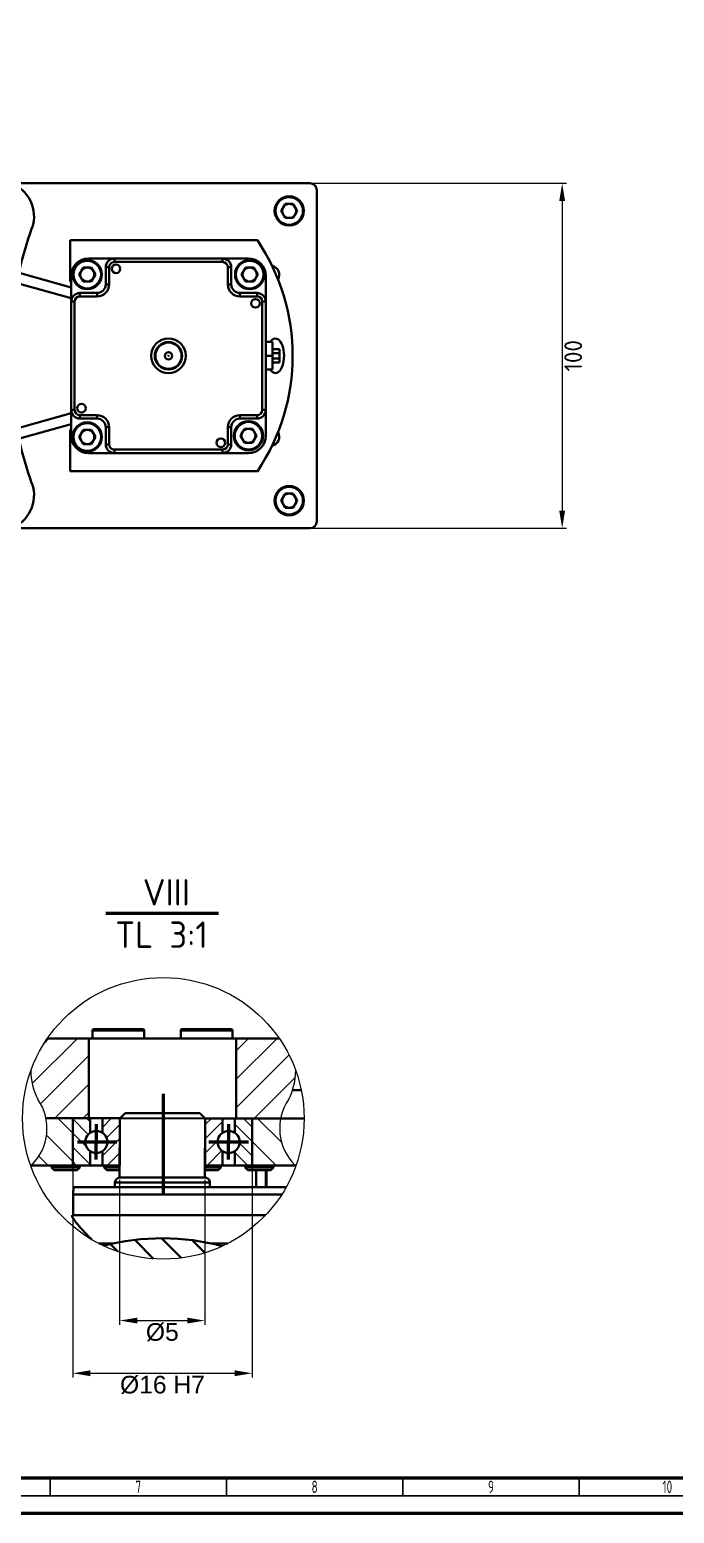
# Model space of a CAD drawing. Header units: millimetres. Extents: x -253 to 12701, y 1223 to 2077.
# Drawn here: x 40.3 to 223, y 1235.8 to 1656.4 of the extents above; entities that cross this region are included whole.
import ezdxf

# ---------------------------------------------------------------- set-up
doc = ezdxf.new("R2010")
doc.units = ezdxf.units.MM
doc.linetypes.add('ACAD_ISO02W100', pattern=[15, 12, -3])
doc.linetypes.add('CENTER', pattern=[50.8, 31.75, -6.35, 6.35, -6.35])
for name, color, linetype, lineweight in [('0.3mm', 240, 'Continuous', 30), ('0.7mm', 7, 'Continuous', 70), ('Chu', 241, 'Continuous', 35), ('Net 0.35', 20, 'Continuous', 35), ('Net 0.7', 7, 'Continuous', 70), ('NET DAM', 7, 'Continuous', 50), ('Net Duc', 7, 'ACAD_ISO02W100', 70), ('NET MANH', 10, 'Continuous', 25)]:
    doc.layers.add(name, color=color, linetype=linetype, lineweight=lineweight)
doc.styles.add('F10', font='kythuat2.shx', dxfattribs={"height": 15, "bigfont": 'vn.shx'})
doc.styles.add('SLDTEXTSTYLE1', font='TXT', dxfattribs={"width": 0.7})
doc.styles.get("Standard").update_dxf_attribs({"font": 'arial.ttf'})
doc.dimstyles.new('ISO-25', dxfattribs={"dimtxt": 2.5, "dimasz": 5, "dimexe": 1.25, "dimexo": 0.625, "dimtad": 2, "dimdec": 0, "dimtxsty": 'Standard', "dimcen": 2.5, "dimadec": 0, "dimazin": 0, "dimtfac": 1, "dimtdec": 0, "dimtmove": 0, "dimatfit": 3, "dimfxl": 1, "dimarcsym": 0})

# ---------------------------------------------------------------- blocks, each defined once
blk = doc.blocks.new('*D142')
at = {"layer": '0.3mm', "color": 0, "lineweight": -2, "transparency": 16777216}
for p, q in [((120.35, 1612.8), (192.5, 1612.8)), ((191.25, 1607.8), (191.25, 1520.03)), ((120.35, 1515.03), (192.5, 1515.03))]:
    blk.add_line(p, q, dxfattribs=at)
at = {"layer": '0.3mm', "color": 0, "transparency": 16777216}
for points in [[(190.41, 1607.8), (192.08, 1607.8), (191.25, 1612.8)], [(190.41, 1520.03), (192.08, 1520.03), (191.25, 1515.03)]]:
    blk.add_solid(points, dxfattribs=at)
at = {"layer": 'Defpoints', "color": 0, "transparency": 16777216}
for p in [(119.73, 1612.8), (119.73, 1515.03), (191.25, 1515.03)]:
    blk.add_point(p, dxfattribs=at)
at = {"layer": '0.3mm', "color": 0, "transparency": 16777216, "insert": (194.37, 1563.91), "char_height": 2.5, "attachment_point": 5, "rotation": 90}
blk.add_mtext('{\\fTCVN 7284|b0|i0|c0|p34;\\H2x;100}', dxfattribs=at)
blk = doc.blocks.new('*D154')
at = {"layer": '0.3mm', "color": 0, "lineweight": -2, "transparency": 16777216}
for p, q in [((65.8, 1330.3), (65.8, 1289.15)), ((89.97, 1330.3), (89.97, 1289.15)), ((70.8, 1290.4), (84.97, 1290.4))]:
    blk.add_line(p, q, dxfattribs=at)
at = {"layer": '0.3mm', "color": 0, "transparency": 16777216}
for points in [[(70.8, 1291.23), (70.8, 1289.57), (65.8, 1290.4)], [(84.97, 1291.23), (84.97, 1289.57), (89.97, 1290.4)]]:
    blk.add_solid(points, dxfattribs=at)
at = {"layer": 'Defpoints', "color": 0, "transparency": 16777216}
for p in [(65.8, 1330.93), (89.97, 1330.93), (89.97, 1290.4)]:
    blk.add_point(p, dxfattribs=at)
at = {"layer": '0.3mm', "color": 0, "transparency": 16777216, "insert": (77.89, 1287.08), "char_height": 2.5, "attachment_point": 5}
blk.add_mtext('{\\H2x;Ø5}', dxfattribs=at)
blk = doc.blocks.new('*D155')
at = {"layer": '0.3mm', "color": 0, "lineweight": -2, "transparency": 16777216}
for p, q in [((52.51, 1333.77), (52.51, 1274.22)), ((103.37, 1333.77), (103.37, 1274.22)), ((57.51, 1275.47), (98.37, 1275.47))]:
    blk.add_line(p, q, dxfattribs=at)
at = {"layer": '0.3mm', "color": 0, "transparency": 16777216}
for points in [[(57.51, 1276.3), (57.51, 1274.63), (52.51, 1275.47)], [(98.37, 1276.3), (98.37, 1274.63), (103.37, 1275.47)]]:
    blk.add_solid(points, dxfattribs=at)
at = {"layer": 'Defpoints', "color": 0, "transparency": 16777216}
for p in [(52.51, 1334.39), (103.37, 1334.39), (103.37, 1275.47)]:
    blk.add_point(p, dxfattribs=at)
at = {"layer": '0.3mm', "color": 0, "transparency": 16777216, "insert": (77.94, 1272.15), "char_height": 2.5, "attachment_point": 5}
blk.add_mtext('{\\H2x;Ø16 H7}', dxfattribs=at)

msp = doc.modelspace()

# ---------------------------------------------------------------- hatches: boundary and pattern name
at = {"layer": 'NET DAM', "transparency": 33554687}
h = msp.add_hatch(dxfattribs=at)
h.set_pattern_fill('ANSI31', color=256, scale=1.8, angle=90)
h.set_pattern_definition([(135, (-4296.4805, -591.995), (-4.041115, -4.041115), [])])
h.paths.add_polyline_path([(94.9, 1311.5, 0.129629), (61.19, 1311.62, 0.221526)])
at = {"layer": 'NET MANH', "transparency": 33554687}
h = msp.add_hatch(dxfattribs=at)
h.set_pattern_fill('ANSI31', color=256, scale=1.8)
h.set_pattern_definition([(45, (-11243.0365, -4826.599), (-4.0411153, 4.0411153), [])])
edge = h.paths.add_edge_path()
edge.add_arc((78.17, 1347.73), 39.91, 145.4066, 160.1163)
edge.add_arc((58.45, 1361.31), 17.82, 180, 207.2326)
edge.add_arc((30.5, 1344.86), 14.68, 11.2695, 34.4144, ccw=False)
edge.add_line((44.9, 1347.73), (52.51, 1347.73))
edge.add_line((52.51, 1347.73), (52.51, 1347.74))
edge.add_line((52.51, 1347.74), (57.06, 1347.74))
edge.add_line((57.06, 1347.74), (57.06, 1370.39))
edge.add_line((57.06, 1370.39), (45.32, 1370.39))
edge = h.paths.add_edge_path()
edge.add_arc((78.17, 1347.73), 39.91, 19.8837, 34.5934)
edge.add_line((111.02, 1370.39), (98.86, 1370.39))
edge.add_line((98.86, 1370.39), (98.86, 1347.73))
edge.add_line((98.86, 1347.73), (103.37, 1347.73))
edge.add_line((103.37, 1347.73), (111.44, 1347.73))
edge.add_arc((125.84, 1344.86), 14.68, 145.5856, 168.7305, ccw=False)
edge.add_arc((97.89, 1361.31), 17.82, 332.7674, 360)
h = msp.add_hatch(dxfattribs=at)
h.set_pattern_fill('ANSI31', color=256, scale=1.8, angle=90)
h.set_pattern_definition([(135, (-11243.0365, -4826.599), (-4.0411153, -4.0411153), [])])
h.paths.add_polyline_path([(111.44, 1347.73), (103.37, 1347.73), (103.37, 1334.39), (115.54, 1334.39, -0.252653)])
h.paths.add_polyline_path([(52.51, 1347.73), (44.9, 1347.73, -0.252653), (40.8, 1334.39), (52.51, 1334.39)])
h = msp.add_hatch(dxfattribs=at)
h.set_pattern_fill('ANSI31', color=256, scale=0.9, angle=90)
h.set_pattern_definition([(135, (-11243.0365, -4826.599), (-2.0205576, -2.0205576), [])])
h.paths.add_polyline_path([(52.51, 1334.39), (57.42, 1334.39), (57.42, 1338.45, -0.248445), (56.04, 1341.04, -0.248445), (57.42, 1343.63), (57.42, 1347.74), (52.51, 1347.74)])
h.paths.add_polyline_path([(98.46, 1343.63, -0.248445), (99.83, 1341.04, -0.248445), (98.46, 1338.45), (98.46, 1334.39), (103.37, 1334.39), (103.37, 1347.73), (102.74, 1347.73), (98.46, 1347.73)])
h = msp.add_hatch(dxfattribs=at)
h.set_pattern_fill('ANSI31', color=256, scale=0.9)
h.set_pattern_definition([(45, (-11243.0365, -4826.599), (-2.0205576, 2.0205576), [])])
h.paths.add_polyline_path([(65.85, 1347.73), (65.85, 1347.74), (60.94, 1347.74), (60.94, 1343.63, -0.248445), (62.31, 1341.04, -0.248445), (60.94, 1338.45), (60.94, 1334.39), (65.81, 1334.39)])
h.paths.add_polyline_path([(94.94, 1343.63), (94.94, 1347.73), (90.04, 1347.73), (90, 1334.39), (94.94, 1334.39), (94.94, 1338.45, -0.248445), (93.56, 1341.04, -0.248445)])

# ---------------------------------------------------------------- linework, layer by layer
at = {"layer": '0.7mm', "lineweight": 70}
msp.add_line((61.89, 1405.92), (93.81, 1405.92), dxfattribs=at)
at = {"layer": 'Net 0.35', "linetype": 'Continuous', "lineweight": 35}
for p, q in [((46.07, 1245.76), (46.07, 1240.76)), ((96.07, 1245.76), (96.07, 1240.76)), ((146.07, 1245.76), (146.07, 1240.76)), ((196.07, 1245.76), (196.07, 1240.76)), ((930.57, 1240.76), (-238.43, 1240.76))]:
    msp.add_line(p, q, dxfattribs=at)
at = {"layer": 'Net 0.7', "linetype": 'Continuous', "lineweight": 70}
msp.add_line((925.57, 1245.76), (-233.43, 1245.76), dxfattribs=at)
at = {"layer": 'Net 0.7'}
msp.add_lwpolyline([(-253.43, 1235.76), (935.57, 1235.76), (935.57, 2076.76), (-253.43, 2076.76)], close=True, dxfattribs=at)
at = {"layer": 'NET DAM', "color": 7}
for p, q in [((119.73, 1612.8), (30.75, 1612.8)), ((111.55, 1604.98), (112.71, 1606.98)), ((115.01, 1606.98), (112.71, 1606.98)), ((116.16, 1604.98), (115.01, 1606.98)), ((121.68, 1516.98), (121.68, 1610.85)), ((112.71, 1602.98), (111.55, 1604.98)), ((112.71, 1602.98), (115.01, 1602.98)), ((116.16, 1604.98), (115.01, 1602.98)), ((51.77, 1596.67), (51.77, 1584.94)), ((51.77, 1596.67), (104.84, 1596.67)), ((52.06, 1583.28), (23.41, 1591.27)), ((64.29, 1591.49), (56.95, 1591.49)), ((64.29, 1591.49), (94.99, 1591.49)), ((64.29, 1591.49), (64.29, 1590.51)), ((94.99, 1590.51), (64.29, 1590.51)), ((94.99, 1591.49), (94.99, 1590.51)), ((102.32, 1591.49), (94.99, 1591.49)), ((52.06, 1580.23), (23.41, 1588.22)), ((52.06, 1586.6), (52.06, 1579.27)), ((54.3, 1586.94), (55.46, 1588.94)), ((55.46, 1584.94), (54.3, 1586.94)), ((57.76, 1588.94), (55.46, 1588.94)), ((58.91, 1586.94), (57.76, 1588.94)), ((58.91, 1586.94), (57.76, 1584.94)), ((61.84, 1584.15), (61.84, 1589.04)), ((61.84, 1589.04), (62.82, 1589.04)), ((62.82, 1589.04), (62.82, 1584.15)), ((96.45, 1584.15), (96.45, 1589.04)), ((97.43, 1589.04), (96.45, 1589.04)), ((97.43, 1589.04), (97.43, 1584.15)), ((100.36, 1586.94), (101.51, 1588.94)), ((101.51, 1584.94), (100.36, 1586.94)), ((103.82, 1588.94), (101.51, 1588.94)), ((104.97, 1586.94), (103.82, 1588.94)), ((104.97, 1586.94), (103.82, 1584.94)), ((107.21, 1579.27), (107.21, 1586.6)), ((52.06, 1584.85), (51.77, 1584.94)), ((54.51, 1581.71), (59.4, 1581.71)), ((54.51, 1581.71), (54.51, 1580.73)), ((55.46, 1584.94), (57.76, 1584.94)), ((59.4, 1581.71), (59.4, 1580.73)), ((61.84, 1584.15), (62.82, 1584.15)), ((97.43, 1584.15), (96.45, 1584.15)), ((99.88, 1581.71), (104.77, 1581.71)), ((99.88, 1581.71), (99.88, 1580.73)), ((101.51, 1584.94), (103.82, 1584.94)), ((104.77, 1581.71), (104.77, 1580.73)), ((52.06, 1579.27), (53.04, 1579.27)), ((52.06, 1548.56), (52.06, 1579.27)), ((53.04, 1579.27), (53.04, 1548.56)), ((59.4, 1580.73), (54.51, 1580.73)), ((104.77, 1580.73), (99.88, 1580.73)), ((106.23, 1579.27), (107.21, 1579.27)), ((106.23, 1548.56), (106.23, 1579.27)), ((107.21, 1579.27), (107.21, 1548.56)), ((107.21, 1567.83), (109.17, 1567.83)), ((109.17, 1567.83), (109.17, 1563.91)), ((111.12, 1565.8), (109.17, 1565.8)), ((111.12, 1564.7), (109.17, 1564.7)), ((111.12, 1565.8), (111.12, 1564.7)), ((111.12, 1564.7), (111.12, 1563.13)), ((107.21, 1563.91), (109.17, 1563.91)), ((109.17, 1563.91), (109.17, 1560)), ((109.17, 1563.13), (111.12, 1563.13)), ((109.17, 1562.02), (111.12, 1562.02)), ((111.12, 1563.13), (111.12, 1562.02)), ((109.17, 1560), (107.21, 1560)), ((52.06, 1548.56), (53.04, 1548.56)), ((52.06, 1548.56), (52.06, 1541.23)), ((106.23, 1548.56), (107.21, 1548.56)), ((107.21, 1541.23), (107.21, 1548.56)), ((24.29, 1539.85), (52.06, 1547.6)), ((24.29, 1536.81), (52.06, 1544.55)), ((54.51, 1547.1), (59.4, 1547.1)), ((54.51, 1547.1), (54.51, 1546.12)), ((59.4, 1546.12), (54.51, 1546.12)), ((59.4, 1547.1), (59.4, 1546.12)), ((61.84, 1538.79), (61.84, 1543.67)), ((62.82, 1543.67), (61.84, 1543.67)), ((62.82, 1543.67), (62.82, 1538.79)), ((96.45, 1538.79), (96.45, 1543.67)), ((96.45, 1543.67), (97.43, 1543.67)), ((97.43, 1543.67), (97.43, 1538.79)), ((99.88, 1547.1), (104.77, 1547.1)), ((99.88, 1547.1), (99.88, 1546.12)), ((104.77, 1546.12), (99.88, 1546.12)), ((104.77, 1547.1), (104.77, 1546.12)), ((51.77, 1542.89), (52.06, 1542.98)), ((51.77, 1531.16), (51.77, 1542.89)), ((54.3, 1540.89), (55.46, 1542.88)), ((55.46, 1538.89), (54.3, 1540.89)), ((57.76, 1542.88), (55.46, 1542.88)), ((58.91, 1540.89), (57.76, 1542.88)), ((58.91, 1540.89), (57.76, 1538.89)), ((100.02, 1541.23), (101.17, 1543.23)), ((101.17, 1539.23), (100.02, 1541.23)), ((103.47, 1543.23), (101.17, 1543.23)), ((104.63, 1541.23), (103.47, 1543.23)), ((104.63, 1541.23), (103.47, 1539.23)), ((55.46, 1538.89), (57.76, 1538.89)), ((56.95, 1536.34), (64.29, 1536.34)), ((62.82, 1538.79), (61.84, 1538.79)), ((64.29, 1537.32), (64.29, 1536.34)), ((64.29, 1537.32), (94.99, 1537.32)), ((94.99, 1536.34), (64.29, 1536.34)), ((94.99, 1537.32), (94.99, 1536.34)), ((94.99, 1536.34), (102.32, 1536.34)), ((96.45, 1538.79), (97.43, 1538.79)), ((101.17, 1539.23), (103.47, 1539.23)), ((104.84, 1531.16), (51.77, 1531.16)), ((111.55, 1522.85), (112.71, 1524.84)), ((112.71, 1520.85), (111.55, 1522.85)), ((115.01, 1524.84), (112.71, 1524.84)), ((116.16, 1522.85), (115.01, 1524.84)), ((116.16, 1522.85), (115.01, 1520.85)), ((112.71, 1520.85), (115.01, 1520.85)), ((23.12, 1515.03), (119.73, 1515.03)), ((58.1, 1372.66), (58.1, 1370.39)), ((58.5, 1373.06), (63, 1373.06)), ((63, 1373.06), (72.37, 1373.06)), ((72.77, 1370.39), (72.77, 1372.66)), ((83.11, 1372.66), (83.11, 1370.39)), ((83.51, 1373.06), (88.01, 1373.06)), ((88.01, 1373.06), (97.37, 1373.06)), ((97.77, 1370.39), (97.77, 1372.66)), ((111.02, 1370.39), (45.32, 1370.39)), ((114.8, 1355.73), (117.27, 1355.73)), ((65.86, 1347.74), (102.74, 1347.73)), ((118.08, 1347.73), (102.74, 1347.73)), ((46.48, 1334.39), (46.48, 1333.81)), ((46.48, 1333.81), (47.23, 1333.06)), ((46.48, 1333.81), (49.08, 1333.81)), ((49.08, 1333.81), (54.48, 1333.81)), ((53.73, 1333.06), (54.48, 1333.81)), ((54.48, 1333.81), (54.48, 1334.39)), ((61.43, 1334.39), (61.43, 1333.81)), ((61.43, 1333.81), (62.18, 1333.06)), ((61.43, 1333.81), (64.03, 1333.81)), ((64.03, 1333.81), (65.84, 1333.81)), ((90, 1333.81), (94.44, 1333.81)), ((102.74, 1334.39), (90.02, 1334.39)), ((93.69, 1333.06), (94.44, 1333.81)), ((94.44, 1333.81), (94.44, 1334.39)), ((101.39, 1334.39), (101.39, 1333.81)), ((101.39, 1333.81), (102.14, 1333.06)), ((101.39, 1333.81), (103.99, 1333.81)), ((115.78, 1334.39), (102.74, 1334.39)), ((103.99, 1333.81), (109.39, 1333.81)), ((108.64, 1333.06), (109.39, 1333.81)), ((109.39, 1333.81), (109.39, 1334.39)), ((47.23, 1333.06), (49.34, 1333.06)), ((49.34, 1333.06), (53.73, 1333.06)), ((62.18, 1333.06), (64.29, 1333.06)), ((64.29, 1333.06), (65.78, 1333.06)), ((64.47, 1329.59), (64.47, 1328.26)), ((89.97, 1330.93), (65.8, 1330.93)), ((89.97, 1330.93), (90.01, 1330.93)), ((90, 1333.06), (93.69, 1333.06)), ((91.35, 1329.59), (91.35, 1328.26)), ((102.14, 1333.06), (104.25, 1333.06)), ((104.25, 1333.06), (108.64, 1333.06)), ((107.21, 1328.26), (107.21, 1333.06)), ((107.39, 1333.06), (107.39, 1328.42)), ((111.72, 1326.13), (52.66, 1326.13)), ((52.66, 1320.26), (52.66, 1326.13)), ((52.7, 1328.26), (113.01, 1328.26)), ((52.31, 1320.12), (52.33, 1320.26)), ((52.33, 1320.26), (107.12, 1320.26)), ((63.9, 1312.26), (59.88, 1312.26)), ((62.41, 1312.26), (59.88, 1312.26)), ((96.46, 1312.26), (91.75, 1312.26))]:
    msp.add_line(p, q, dxfattribs=at)
at = {"layer": 'NET DAM', "color": 8}
for p, q in [((62.86, 1372.66), (58.1, 1372.66)), ((72.77, 1372.66), (62.86, 1372.66)), ((87.87, 1372.66), (83.11, 1372.66)), ((97.77, 1372.66), (87.87, 1372.66)), ((64.47, 1329.59), (91.31, 1329.59)), ((104.54, 1333.06), (104.54, 1328.26))]:
    msp.add_line(p, q, dxfattribs=at)
at = {"layer": 'NET DAM'}
for p, q in [((57.06, 1347.74), (57.06, 1370.39)), ((98.86, 1347.73), (98.86, 1370.38)), ((52.51, 1347.74), (44.9, 1347.74)), ((57.42, 1343.63), (57.42, 1347.74)), ((60.94, 1343.63), (60.94, 1347.74)), ((65.8, 1330.93), (65.85, 1347.73)), ((65.85, 1347.73), (67.34, 1349.21)), ((65.85, 1334.39), (65.85, 1347.74)), ((88.56, 1349.21), (67.34, 1349.21)), ((90.04, 1347.73), (88.56, 1349.21)), ((90.04, 1347.73), (89.99, 1330.93)), ((94.94, 1343.63), (94.94, 1347.73)), ((98.46, 1343.63), (98.46, 1347.73)), ((103.37, 1347.73), (103.37, 1334.39)), ((57.42, 1334.39), (57.42, 1338.45)), ((60.94, 1334.39), (60.94, 1338.45)), ((94.94, 1334.39), (94.94, 1338.45)), ((98.46, 1334.39), (98.46, 1338.45)), ((65.81, 1334.39), (40.56, 1334.39))]:
    msp.add_line(p, q, dxfattribs=at)
for points in [[(65.85, 1347.74), (52.51, 1347.74), (52.51, 1334.39), (65.85, 1334.39)], [(103.37, 1347.73), (90.04, 1347.73), (90, 1334.39), (103.37, 1334.39)]]:
    msp.add_lwpolyline(points, dxfattribs=at)
at = {"layer": 'NET DAM', "color": 7}
for centre, radius in [((113.86, 1604.98), 4.16), ((113.86, 1604.98), 3.91), ((56.61, 1586.94), 4.16), ((56.61, 1586.94), 3.91), ((102.66, 1586.94), 4.16), ((102.66, 1586.94), 3.91), ((64.77, 1588.55), 1.22), ((104.28, 1578.78), 1.22), ((79.64, 1563.91), 4.89), ((79.64, 1563.91), 3.91), ((79.64, 1563.91), 3.72), ((79.64, 1563.91), 1.03), ((79.64, 1563.91), 0.0489), ((55, 1549.05), 1.22), ((56.61, 1540.89), 4.16), ((56.61, 1540.89), 3.91), ((102.32, 1541.23), 4.16), ((102.32, 1541.23), 3.91), ((94.5, 1539.27), 1.22), ((113.86, 1522.85), 4.16), ((113.86, 1522.85), 3.91)]:
    msp.add_circle(centre, radius, dxfattribs=at)
at = {"layer": 'NET DAM'}
for centre in [(59.18, 1341.04), (96.7, 1341.04)]:
    msp.add_circle(centre, 3.13, dxfattribs=at)
at = {"layer": 'NET DAM', "color": 7}
for centre, radius, start, end in [((31.75, 1603.53), 9.78, 340.2653, 71.4441), ((119.73, 1610.85), 1.96, 0, 90), ((113.86, 1604.98), 2, 90, 150), ((113.86, 1604.98), 2, 30, 90), ((113.86, 1604.98), 2, 150, 210), ((113.86, 1604.98), 2, 210, 270), ((113.86, 1604.98), 2, 270, 330), ((113.86, 1604.98), 2, 330, 30), ((142.19, 1563.91), 107.56, 160.2653, 167.38), ((56.17, 1563.91), 58.67, 326.0594, 33.9406), ((56.95, 1586.6), 4.89, 90, 180), ((64.29, 1589.04), 2.44, 90, 180), ((64.29, 1589.04), 1.47, 90, 180), ((94.99, 1589.04), 2.44, 0, 90), ((94.99, 1589.04), 1.47, 0, 90), ((102.32, 1586.6), 4.89, 0, 90), ((56.61, 1586.94), 2, 150, 210), ((56.61, 1586.94), 2, 90, 150), ((56.61, 1586.94), 2, 210, 270), ((56.61, 1586.94), 2, 30, 90), ((56.61, 1586.94), 2, 270, 330), ((56.61, 1586.94), 2, 330, 30), ((102.66, 1586.94), 2, 150, 210), ((102.66, 1586.94), 2, 90, 150), ((102.66, 1586.94), 2, 210, 270), ((102.66, 1586.94), 2, 30, 90), ((102.66, 1586.94), 2, 270, 330), ((102.66, 1586.94), 2, 330, 30), ((108.48, 1586.89), 2.57, 329.2359, 78.1913), ((54.51, 1579.27), 2.44, 90, 180), ((59.4, 1584.15), 2.44, 270, 0), ((59.4, 1584.15), 3.42, 270, 0), ((99.88, 1584.15), 3.42, 180, 270), ((99.88, 1584.15), 2.44, 180, 270), ((104.77, 1579.27), 2.44, 0, 90), ((54.51, 1579.27), 1.47, 90, 180), ((104.77, 1579.27), 1.47, 0, 90), ((54.51, 1548.56), 2.44, 180, 270), ((54.51, 1548.56), 1.47, 180, 270), ((104.77, 1548.56), 1.47, 270, 0), ((104.77, 1548.56), 2.44, 270, 0), ((59.4, 1543.67), 3.42, 0, 90), ((59.4, 1543.67), 2.44, 0, 90), ((99.88, 1543.67), 3.42, 90, 180), ((99.88, 1543.67), 2.44, 90, 180), ((142.19, 1563.91), 107.56, 192.62, 199.7347), ((56.95, 1541.23), 4.89, 180, 270), ((56.61, 1540.89), 2, 150, 210), ((56.61, 1540.89), 2, 90, 150), ((56.61, 1540.89), 2, 210, 270), ((56.61, 1540.89), 2, 30, 90), ((56.61, 1540.89), 2, 270, 330), ((56.61, 1540.89), 2, 330, 30), ((102.32, 1541.23), 2, 150, 210), ((102.32, 1541.23), 2, 90, 150), ((102.32, 1541.23), 2, 210, 270), ((102.32, 1541.23), 2, 30, 90), ((102.32, 1541.23), 4.89, 270, 0), ((102.32, 1541.23), 2, 270, 330), ((102.32, 1541.23), 2, 330, 30), ((108.48, 1540.94), 2.57, 281.8087, 30.7641), ((64.29, 1538.79), 2.44, 180, 270), ((64.29, 1538.79), 1.47, 180, 270), ((94.99, 1538.79), 1.47, 270, 0), ((94.99, 1538.79), 2.44, 270, 0), ((31.75, 1524.3), 9.78, 288.5559, 19.7347), ((113.86, 1522.85), 2, 150, 210), ((113.86, 1522.85), 2, 90, 150), ((113.86, 1522.85), 2, 30, 90), ((113.86, 1522.85), 2, 330, 30), ((113.86, 1522.85), 2, 210, 270), ((113.86, 1522.85), 2, 270, 330), ((119.73, 1516.98), 1.96, 270, 0), ((58.5, 1372.66), 0.4, 90, 180), ((72.37, 1372.66), 0.4, 0, 90), ((83.51, 1372.66), 0.4, 90, 180), ((97.37, 1372.66), 0.4, 0, 90), ((65.8, 1329.59), 1.33, 90, 180)]:
    msp.add_arc(centre, radius, start, end, dxfattribs=at)
at = {"layer": 'NET DAM'}
msp.add_arc((77.82, 1247.64), 66.1, 75.0295, 104.5736, dxfattribs=at)
at = {"layer": 'NET DAM', "color": 7}
for start_param, end_param in [(3.141593, 6.926686), (2.498092, 3.141593)]:
    msp.add_ellipse((109.95, 1563.91), major_axis=(0, 4.89), ratio=0.5, start_param=start_param, end_param=end_param, dxfattribs=at)
for points, knots in [([(40.8, 1334.39), (40.74, 1334.36), (40.67, 1334.32), (40.61, 1334.27), (40.6, 1334.27)], [0, 0, 0, 0, 0.1756367, 0.1932378, 0.1932378, 0.1932378, 0.1932378]), ([(90.01, 1330.93), (90.11, 1330.92), (90.31, 1330.91), (90.58, 1330.81), (90.82, 1330.67), (91.08, 1330.43), (91.31, 1330.07), (91.34, 1329.75), (91.35, 1329.59)], [0, 0, 0, 0, 0.141657, 0.27861, 0.410856, 0.538402, 0.778368, 1, 1, 1, 1]), ([(52.66, 1326.13), (52.66, 1326.36), (52.66, 1326.82), (52.67, 1327.45), (52.68, 1327.93), (52.69, 1328.21), (52.69, 1328.24), (52.7, 1328.26)], [0, 0, 0, 0, 0.204152, 0.408183, 0.615617, 0.830757, 1, 1, 1, 1]), ([(57.88, 1313.36), (57.64, 1313.6), (57.1, 1314.15), (56.29, 1315), (55.34, 1316.01), (54.54, 1316.9), (53.9, 1317.65), (53.41, 1318.24), (52.96, 1318.84), (52.6, 1319.39), (52.34, 1319.85), (52.32, 1320.03), (52.31, 1320.12)], [0.1136963, 0.1136963, 0.1136963, 0.1136963, 0.1881454, 0.2837212, 0.3801444, 0.5134869, 0.5816705, 0.650378, 0.7365488, 0.8243635, 0.9107442, 1, 1, 1, 1])]:
    msp.add_open_spline(points, degree=3, knots=knots, dxfattribs=at)
at = {"layer": 'Net Duc', "linetype": 'CENTER'}
for p, q in [((78.17, 1354.67), (78.17, 1326.13)), ((59.12, 1336.08), (59.23, 1346.04)), ((96.64, 1336.08), (96.75, 1346.04)), ((53.84, 1341.04), (65.01, 1341.04)), ((91.11, 1341.06), (102.29, 1341.06))]:
    msp.add_line(p, q, dxfattribs=at)
at = {"layer": 'NET MANH'}
msp.add_circle((78.17, 1347.73), 39.91, dxfattribs=at)
for centre, radius, start, end in [((58.45, 1361.31), 17.82, 180, 207.2326), ((97.89, 1361.31), 17.82, 332.7674, 0), ((30.5, 1344.86), 14.68, 314.5526, 34.4144), ((125.84, 1344.86), 14.68, 145.5856, 225.4474)]:
    msp.add_arc(centre, radius, start, end, dxfattribs=at)

# ---------------------------------------------------------------- texts
at = {"layer": '0.7mm', "lineweight": 70, "char_height": 7.5, "attachment_point": 1, "style": 'F10'}
for s, insert, width in [('{\\fTCVN 7284|b0|i0|c0|p34;VIII}', (72.36, 1415.56), 37.6692), ('\\pxqc;{\\fTCVN 7284|b0|i0|c0|p34;TL 3:1}', (50.95, 1403.55), 53.4815)]:
    msp.add_mtext(s, dxfattribs=dict(at, insert=insert, width=width))
at = {"layer": 'Chu', "char_height": 3.5, "attachment_point": 5, "style": 'SLDTEXTSTYLE1'}
for s, insert in [('{\\fTCVN 7284|b0|i0|c0|p34;7}', (71.07, 1243.26)), ('{\\fTCVN 7284|b0|i0|c0|p34;8}', (121.07, 1243.26)), ('{\\fTCVN 7284|b0|i0|c0|p34;9}', (171.07, 1243.26)), ('{\\fTCVN 7284|b0|i0|c0|p34;10}', (221.07, 1243.26))]:
    msp.add_mtext(s, dxfattribs=dict(at, insert=insert))

# ---------------------------------------------------------------- dimensions: what is measured, and where the dimension line sits
at = {"layer": '0.3mm'}
dim = msp.add_linear_dim(base=(191.25, 1515.03), p1=(119.73, 1612.8), p2=(119.73, 1515.03), angle=90, text='{\\fTCVN 7284|b0|i0|c0|p34;\\H2x;100}', dimstyle='ISO-25', dxfattribs=at)
dim.commit()
dim.dimension.update_dxf_attribs({"geometry": '*D142', "text_midpoint": (191.25, 1563.91), "dimtype": 160})
for base, p1, p2, text, picture, middle in [((103.37, 1275.47), (52.51, 1334.39), (103.37, 1334.39), '{\\H2x;Ø16 H7}', '*D155', (77.94, 1275.47)), ((89.97, 1290.4), (65.8, 1330.93), (89.97, 1330.93), '{\\H2x;Ø5}', '*D154', (77.89, 1290.4))]:
    dim = msp.add_linear_dim(base=base, p1=p1, p2=p2, text=text, dimstyle='ISO-25', dxfattribs=at)
    dim.commit()
    dim.dimension.update_dxf_attribs({"geometry": picture, "text_midpoint": middle, "dimtype": 160})

doc.saveas('drawing.dxf')
